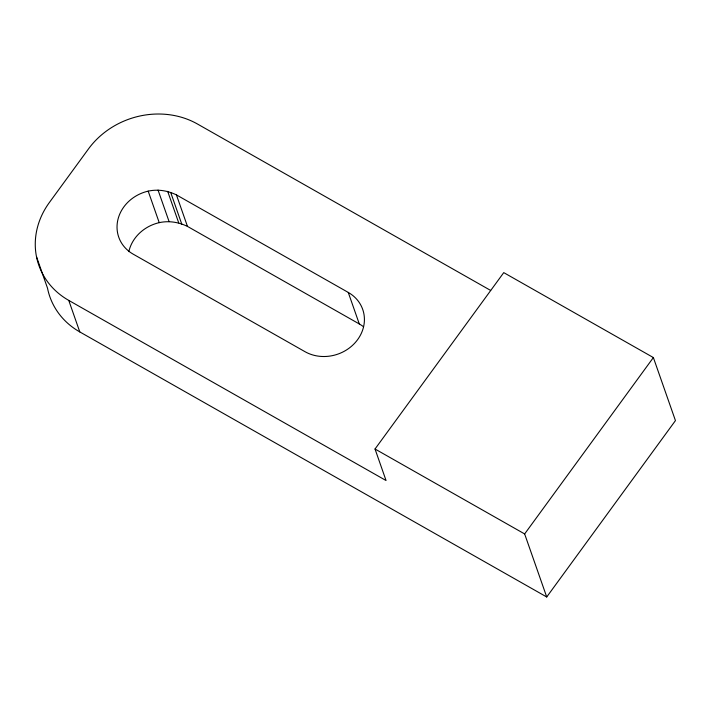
<?xml version="1.0" encoding="UTF-8"?>
<svg xmlns="http://www.w3.org/2000/svg" width="711" height="711" viewBox="0 0 711 711"><rect width="100%" height="100%" fill="white"/><g stroke="black" fill="none" stroke-linecap="round" stroke-linejoin="round"><path stroke-width="1.07" d="M490.679 290.452L197.48 124.016A79.223 70.398 -19.3 0 0 88.44 148.981L49.361 202.528A79.223 70.398 -19.3 0 0 68.754 300.398L386.055 480.529L375.026 449.005L503.752 272.624L653.373 357.562L675.45 420.601L546.723 596.982L79.792 331.921A79.223 70.398 -19.3 0 1 47.513 288.159L36.474 256.635M546.723 596.982L524.647 533.943L653.373 357.562M348.257 292.425A38.225 33.968 -19.3 0 1 357.615 339.654A38.225 33.968 -19.3 0 1 305.01 351.696L133.188 254.156A38.225 33.968 -19.3 0 1 117.91 219.619A38.225 33.968 -19.3 0 1 148.19 191.135C157.833 189.019 167.663 190.619 176.435 194.894L348.257 292.425L359.295 323.949A38.225 33.968 -19.3 0 1 363.561 326.811M128.833 251.632A38.225 33.968 -19.3 0 1 159.228 222.65C168.871 220.534 178.701 222.143 187.473 226.409L359.295 323.949M375.026 449.005L524.647 533.943M176.435 194.894L187.473 226.409M170.809 192.77L181.838 224.294M167.68 191.348L178.719 222.872M158.046 190.068L169.085 221.583M148.19 191.135L159.228 222.65M68.754 300.398L79.792 331.921"/></g></svg>
